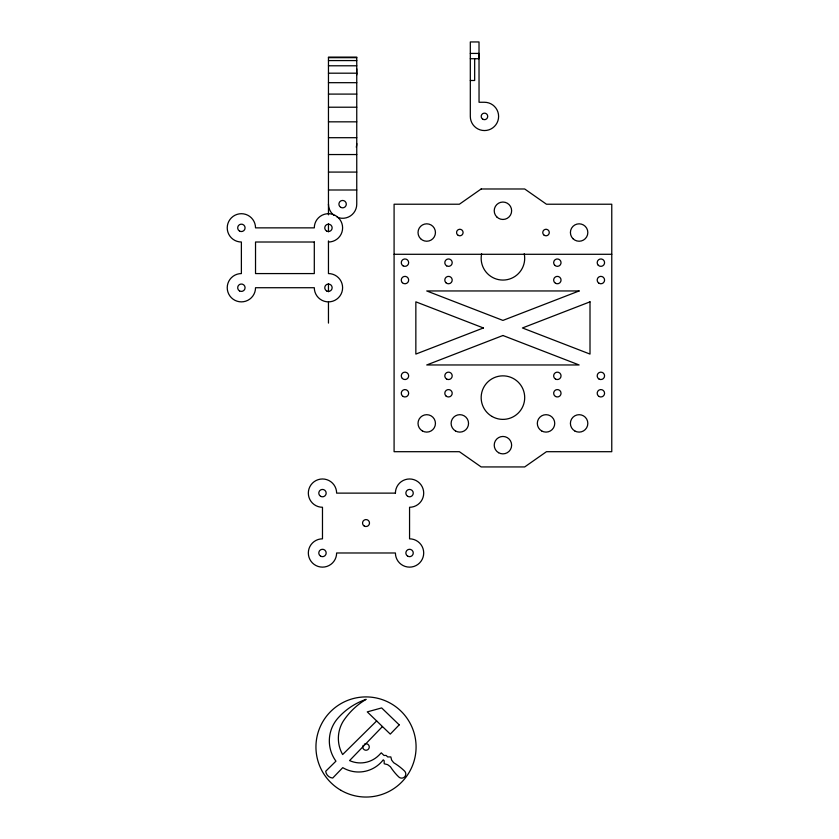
<?xml version="1.0" encoding="UTF-8"?>
<svg xmlns="http://www.w3.org/2000/svg" width="839" height="839" viewBox="0 0 839 839"><rect width="100%" height="100%" fill="white"/><g stroke="black" fill="none" stroke-linecap="round" stroke-linejoin="round"><path stroke-width="1.26" d="M356.753 74.933L356.753 68.85M382.448 726.543L349.569 760.595A26.25 26.25 0 0 0 378.725 755.446L381.263 752.824L383.989 755.446L386.16 755.446L387.691 756.925L390.827 756.925L391.645 760.103L393.659 762.693A60.429 60.429 0 0 1 404.534 771.031A4.132 4.132 0 0 1 404.639 776.872A4.132 4.132 0 0 1 398.787 776.977A56.328 56.328 0 0 1 390.418 766.741L387.608 764.644L384.21 763.773L384.157 760.7L383.255 759.83A31.064 31.064 0 0 1 342.752 767.654L332.716 778.047A7.687 7.687 0 0 1 325.7 771.282L335.946 761.162A34.378 34.378 0 0 1 338.946 717.041A65.882 65.882 0 0 1 366.129 699.348A70.623 70.623 0 0 0 343.245 721.183A32.721 32.721 0 0 0 342.637 754.544L376.648 720.942M470.312 53.423L479.017 53.423L479.048 102.264L484.46 102.264A14.148 14.148 0 0 1 498.607 116.411A14.148 14.148 0 0 1 484.46 130.559A14.148 14.148 0 0 1 470.312 116.411L470.312 41.95L479.017 41.95L479.017 58.72L470.312 58.72M328.458 57.671L356.753 57.671M328.458 60.576L356.753 60.576M328.458 65.788L356.753 65.788M328.458 73.192L356.753 73.192M470.312 80.492L474.664 80.492L474.664 58.72M328.458 82.683L356.753 82.683M328.458 94.094L356.753 94.094M328.458 107.214L356.753 107.214M328.458 121.833L356.753 121.833M328.458 137.701L356.753 137.701M328.458 154.544L356.753 154.544M328.458 172.079L356.753 172.079M328.458 189.992L356.753 189.992M394.089 254.29L611.767 254.29M328.458 214.815L328.458 57.104L356.753 57.104L356.753 204.139A14.148 14.148 0 0 1 337.184 217.217M328.458 223.94L328.458 231.774M328.458 240.908L328.458 273.577A14.148 14.148 0 0 1 342.606 287.725A14.148 14.148 0 0 1 328.458 301.872A14.148 14.148 0 0 1 314.3 287.725L255.528 287.725A14.148 14.148 0 0 1 241.38 301.872A14.148 14.148 0 0 1 227.233 287.725A14.148 14.148 0 0 1 241.38 273.577L241.38 242.01A14.148 14.148 0 0 1 227.233 227.862A14.148 14.148 0 0 1 241.38 213.704A14.148 14.148 0 0 1 255.528 227.862L314.3 227.862A14.148 14.148 0 0 1 328.458 213.704A14.148 14.148 0 0 1 342.606 227.862A14.148 14.148 0 0 1 328.458 242.01M328.458 283.96L328.458 291.783M328.458 302.218L328.458 323.099M364.378 744.151A3.262 3.262 0 0 1 369.223 746.416A3.262 3.262 0 0 1 365.447 750.202A3.262 3.262 0 0 1 363.182 745.347M356.753 143.5A14.148 14.148 0 0 1 356.271 147.171M333.985 215.371A14.148 14.148 0 0 1 328.458 204.139M524.218 253.766A21.772 21.772 0 0 1 502.928 280.069A21.772 21.772 0 0 1 481.638 253.766M399.207 724.865L390.282 734.104L367.262 711.881L381.661 707.927L399.207 724.865M481.156 188.985L459.394 204.223L394.089 204.223L394.089 451.697L459.394 451.697L481.156 466.935L524.7 466.935L546.462 451.697L611.767 451.697L611.767 204.223L546.462 204.223L524.7 188.985L481.156 188.985M483.411 327.965L415.85 354.079L415.85 301.841L483.411 327.965M579.12 290.955L502.928 320.414L426.736 290.955L579.12 290.955M502.928 335.506L426.736 364.965L579.12 364.965L502.928 335.506M590.006 301.841L522.445 327.965L590.006 354.079L590.006 301.841M314.3 242.01L255.528 242.01L255.528 273.577L314.3 273.577L314.3 242.01M395.41 493.122L336.628 493.122A14.148 14.148 0 0 0 322.48 478.975A14.148 14.148 0 0 0 308.333 493.122A14.148 14.148 0 0 0 322.48 507.27L322.48 538.837A14.148 14.148 0 0 0 308.333 552.985A14.148 14.148 0 0 0 322.48 567.133A14.148 14.148 0 0 0 336.628 552.985L395.41 552.985A14.148 14.148 0 0 0 409.558 567.133A14.148 14.148 0 0 0 423.705 552.985A14.148 14.148 0 0 0 409.558 538.837L409.558 507.27A14.148 14.148 0 0 0 423.705 493.122A14.148 14.148 0 0 0 409.558 478.975A14.148 14.148 0 0 0 395.41 493.122M340.98 790.338A50.067 50.067 0 0 0 416.081 746.983A50.067 50.067 0 0 0 340.98 703.617A50.067 50.067 0 0 0 340.98 790.338M364.273 526.063A3.482 3.482 0 0 0 369.506 523.054A3.482 3.482 0 0 0 364.273 520.033A3.482 3.482 0 0 0 364.273 526.063M407.702 556.184A3.702 3.702 0 0 0 413.26 552.985A3.702 3.702 0 0 0 407.702 549.776A3.702 3.702 0 0 0 407.702 556.184M407.702 496.321A3.702 3.702 0 0 0 413.26 493.122A3.702 3.702 0 0 0 407.702 489.913A3.702 3.702 0 0 0 407.702 496.321M320.634 496.321A3.702 3.702 0 0 0 326.182 493.122A3.702 3.702 0 0 0 320.634 489.913A3.702 3.702 0 0 0 320.634 496.321M320.634 556.184A3.702 3.702 0 0 0 326.182 552.985A3.702 3.702 0 0 0 320.634 549.776A3.702 3.702 0 0 0 320.634 556.184M326.602 231.061A3.702 3.702 0 0 0 332.15 227.862A3.702 3.702 0 0 0 326.602 224.653A3.702 3.702 0 0 0 326.602 231.061M326.602 290.923A3.702 3.702 0 0 0 332.15 287.725A3.702 3.702 0 0 0 326.602 284.515A3.702 3.702 0 0 0 326.602 290.923M239.524 231.061A3.702 3.702 0 0 0 245.082 227.862A3.702 3.702 0 0 0 239.524 224.653A3.702 3.702 0 0 0 239.524 231.061M239.524 290.923A3.702 3.702 0 0 0 245.082 287.725A3.702 3.702 0 0 0 239.524 284.515A3.702 3.702 0 0 0 239.524 290.923M340.749 207.348A3.702 3.702 0 0 0 346.308 204.139A3.702 3.702 0 0 0 340.749 200.941A3.702 3.702 0 0 0 340.749 207.348M482.824 119.232A3.262 3.262 0 0 0 487.721 116.411A3.262 3.262 0 0 0 482.824 113.58A3.262 3.262 0 0 0 482.824 119.232M543.714 234.836A3.262 3.262 0 0 0 549.178 233.368A3.262 3.262 0 0 0 545.182 229.372A3.262 3.262 0 0 0 543.714 234.836M458.199 235.35A3.262 3.262 0 0 0 463.097 232.529A3.262 3.262 0 0 0 458.199 229.697A3.262 3.262 0 0 0 458.199 235.35M572.964 238.685A8.705 8.705 0 0 0 587.531 234.784A8.705 8.705 0 0 0 576.865 224.118A8.705 8.705 0 0 0 572.964 238.685M496.772 216.913A8.705 8.705 0 0 0 511.339 213.012A8.705 8.705 0 0 0 500.673 202.346A8.705 8.705 0 0 0 496.772 216.913M420.58 238.685A8.705 8.705 0 0 0 435.147 234.784A8.705 8.705 0 0 0 424.482 224.118A8.705 8.705 0 0 0 420.58 238.685M402.353 282.691A3.702 3.702 0 0 0 408.541 281.023A3.702 3.702 0 0 0 404.01 276.492A3.702 3.702 0 0 0 402.353 282.691M402.353 378.473A3.702 3.702 0 0 0 408.541 376.805A3.702 3.702 0 0 0 404.01 372.275A3.702 3.702 0 0 0 402.353 378.473M599.036 283.278A3.702 3.702 0 0 0 604.583 280.069A3.702 3.702 0 0 0 599.036 276.86A3.702 3.702 0 0 0 599.036 283.278M599.036 379.06A3.702 3.702 0 0 0 604.583 375.851A3.702 3.702 0 0 0 599.036 372.642A3.702 3.702 0 0 0 599.036 379.06M403.119 265.858A3.702 3.702 0 0 0 408.666 262.659A3.702 3.702 0 0 0 403.119 259.45A3.702 3.702 0 0 0 403.119 265.858M403.119 396.469A3.702 3.702 0 0 0 408.666 393.271A3.702 3.702 0 0 0 403.119 390.062A3.702 3.702 0 0 0 403.119 396.469M598.27 265.271A3.702 3.702 0 0 0 604.458 263.614A3.702 3.702 0 0 0 599.927 259.083A3.702 3.702 0 0 0 598.27 265.271M599.036 396.469A3.702 3.702 0 0 0 604.583 393.271A3.702 3.702 0 0 0 599.036 390.062A3.702 3.702 0 0 0 599.036 396.469M422.384 430.942A8.705 8.705 0 0 0 435.441 423.401A8.705 8.705 0 0 0 422.384 415.85A8.705 8.705 0 0 0 422.384 430.942M574.767 430.942A8.705 8.705 0 0 0 587.824 423.401A8.705 8.705 0 0 0 574.767 415.85A8.705 8.705 0 0 0 574.767 430.942M498.576 452.703A8.705 8.705 0 0 0 511.633 445.163A8.705 8.705 0 0 0 498.576 437.622A8.705 8.705 0 0 0 498.576 452.703M455.472 430.942A8.705 8.705 0 0 0 468.54 423.401A8.705 8.705 0 0 0 455.472 415.85A8.705 8.705 0 0 0 455.472 430.942M541.679 430.942A8.705 8.705 0 0 0 554.736 423.401A8.705 8.705 0 0 0 541.679 415.85A8.705 8.705 0 0 0 541.679 430.942M446.652 265.858A3.702 3.702 0 0 0 452.211 262.659A3.702 3.702 0 0 0 446.652 259.45A3.702 3.702 0 0 0 446.652 265.858M446.652 379.06A3.702 3.702 0 0 0 452.211 375.851A3.702 3.702 0 0 0 446.652 372.642A3.702 3.702 0 0 0 446.652 379.06M445.887 395.882A3.702 3.702 0 0 0 452.085 394.225A3.702 3.702 0 0 0 447.544 389.695A3.702 3.702 0 0 0 445.887 395.882M554.736 265.271A3.702 3.702 0 0 0 560.924 263.614A3.702 3.702 0 0 0 556.393 259.083A3.702 3.702 0 0 0 554.736 265.271M555.502 283.278A3.702 3.702 0 0 0 561.05 280.069A3.702 3.702 0 0 0 555.502 276.86A3.702 3.702 0 0 0 555.502 283.278M555.502 379.06A3.702 3.702 0 0 0 561.05 375.851A3.702 3.702 0 0 0 555.502 372.642A3.702 3.702 0 0 0 555.502 379.06M555.502 396.469A3.702 3.702 0 0 0 561.05 393.271A3.702 3.702 0 0 0 555.502 390.062A3.702 3.702 0 0 0 555.502 396.469M445.887 282.691A3.702 3.702 0 0 0 452.085 281.023A3.702 3.702 0 0 0 447.544 276.492A3.702 3.702 0 0 0 445.887 282.691M492.042 416.469A21.772 21.772 0 0 0 524.7 397.623A21.772 21.772 0 0 0 492.042 378.767A21.772 21.772 0 0 0 492.042 416.469"/></g></svg>
